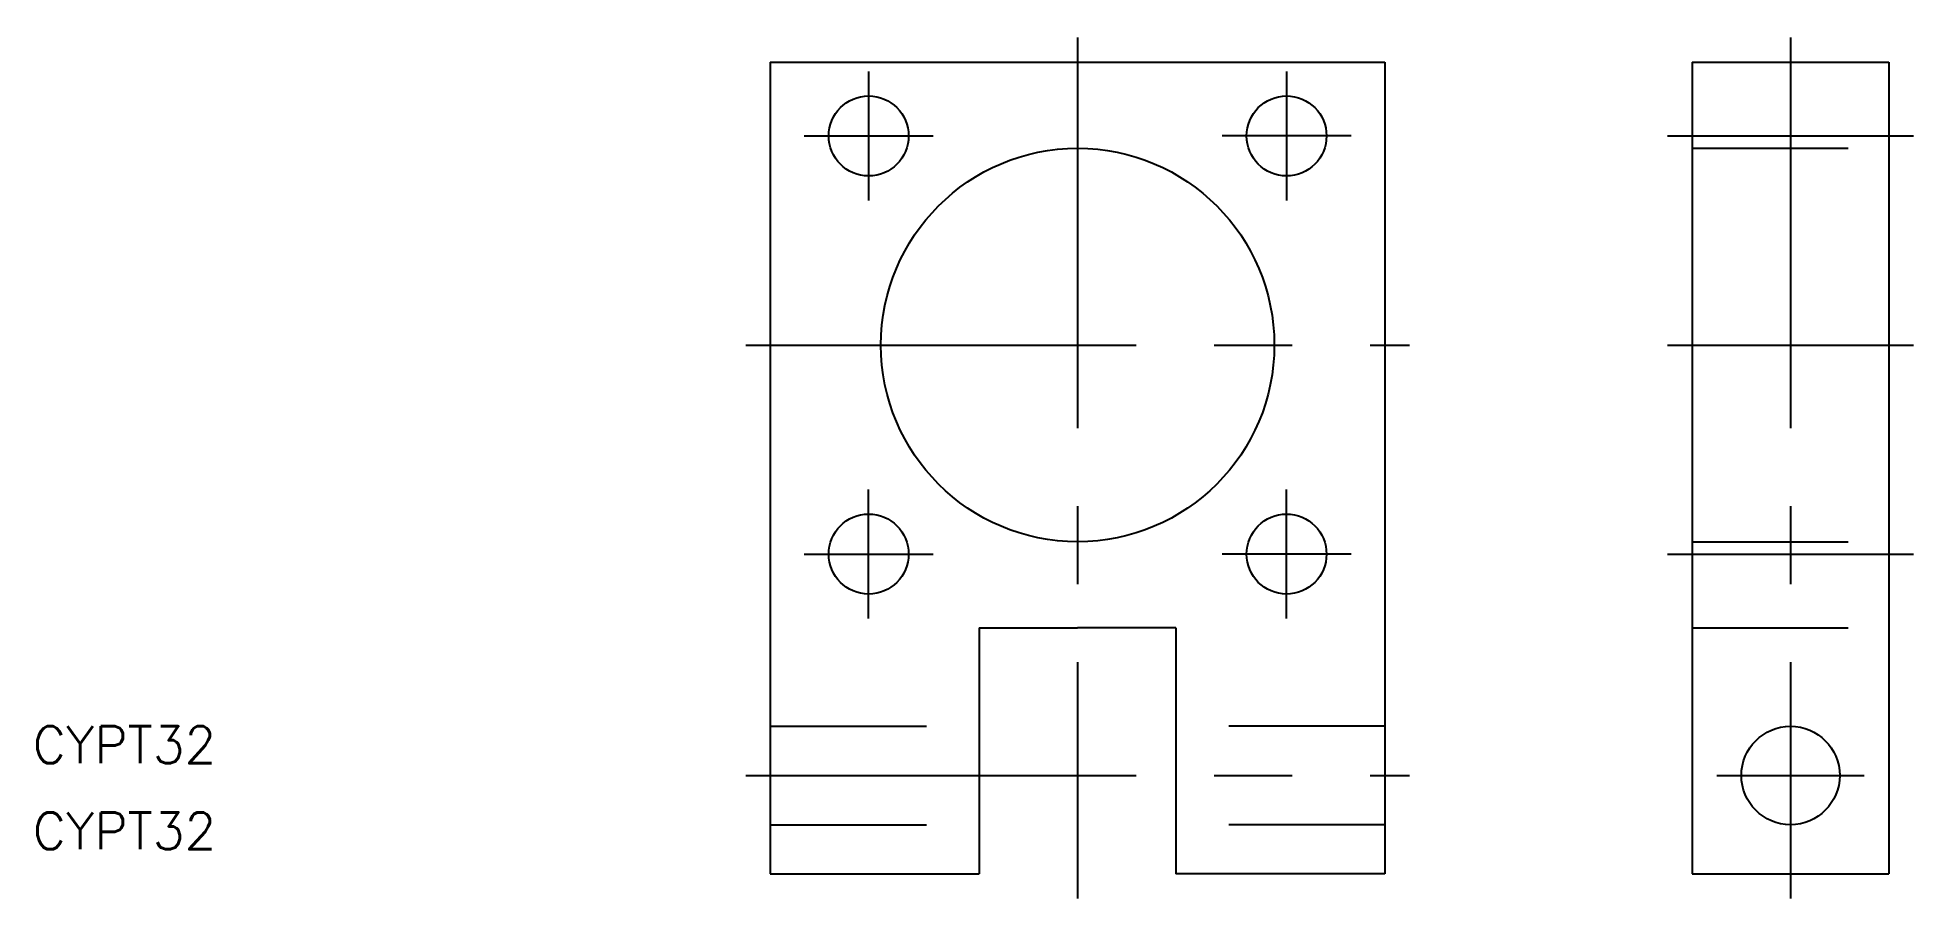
# Model space of a CAD drawing. Extents: x -85 to 68, y -45 to 25.
import ezdxf

# ---------------------------------------------------------------- set-up
doc = ezdxf.new("R2010")
doc.units = 0
doc.linetypes.add('CENTER', pattern=[50.8, 31.75, -6.35, 6.35, -6.35])
doc.linetypes.add('DASHED', pattern=[19.05, 12.7, -6.35])
doc.layers.get('0').update_dxf_attribs({"linetype": 'CONTINUOUS'})
doc.layers.add('CENTER', color=1, linetype='CENTER')
doc.styles.get("Standard").update_dxf_attribs({"font": 'txt.shx', "height": 3, "bigfont": 'bigfont.shx'})

msp = doc.modelspace()

# ---------------------------------------------------------------- linework, layer by layer
at = {"color": 7, "linetype": 'CONTINUOUS'}
for p, q in [((-25, 23), (25, 23)), ((-25, 23), (-25, -43)), ((25, 23), (25, -43)), ((50, 23), (50, -43)), ((50, 23), (66, 23)), ((66, 23), (66, -43)), ((-8, -23), (0, -23)), ((-8, -23), (-8, -43)), ((8, -23), (0, -23)), ((8, -23), (8, -43)), ((-25, -43), (-8, -43)), ((25, -43), (8, -43)), ((50, -43), (66, -43))]:
    msp.add_line(p, q, dxfattribs=at)
at = {"color": 3, "linetype": 'DASHED'}
for p, q in [((50, 16), (66, 16)), ((50, -16), (66, -16)), ((50, -23), (66, -23)), ((-25, -31), (-8, -31)), ((25, -31), (8, -31)), ((-25, -39), (-8, -39)), ((25, -39), (8, -39))]:
    msp.add_line(p, q, dxfattribs=at)
at = {"color": 7, "linetype": 'CONTINUOUS'}
for centre, radius in [((-17, 17), 3.25), ((17, 17), 3.25), ((0, 0), 16), ((-17, -17), 3.25), ((17, -17), 3.25), ((58, -35), 4)]:
    msp.add_circle(centre, radius, dxfattribs=at)
at = {"layer": 'CENTER', "color": 1, "linetype": 'CENTER'}
for p, q in [((0, 25), (0, -45)), ((58, 25), (58, -45)), ((-17, 22.25), (-17, 11.75)), ((17, 22.25), (17, 11.75)), ((-22.25, 17), (-11.75, 17)), ((22.25, 17), (11.75, 17)), ((48, 17), (68, 17)), ((-27, 0), (27, 0)), ((48, 0), (68, 0)), ((-17, -22.25), (-17, -11.75)), ((17, -22.25), (17, -11.75)), ((-22.25, -17), (-11.75, -17)), ((22.25, -17), (11.75, -17)), ((48, -17), (68, -17)), ((-27, -35), (27, -35)), ((52, -35), (64, -35))]:
    msp.add_line(p, q, dxfattribs=at)

# ---------------------------------------------------------------- texts
at = {"color": 7, "linetype": 'CONTINUOUS'}
for p in [(-85, -34), (-85, -41)]:
    msp.add_text('CYPT32', height=3, dxfattribs=at).set_placement(p)

doc.saveas('drawing.dxf')
